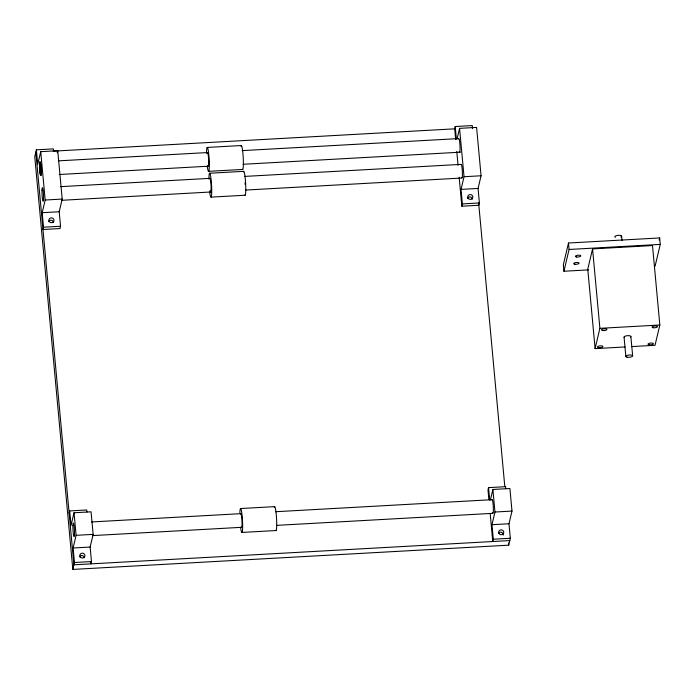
<?xml version="1.0" encoding="UTF-8"?>
<svg xmlns="http://www.w3.org/2000/svg" width="695" height="695" viewBox="0 0 695 695"><rect width="100%" height="100%" fill="white"/><g stroke="black" fill="none" stroke-linecap="round" stroke-linejoin="round"><path stroke-width="1.04" d="M53.602 150.945L53.411 148.878L36.383 149.825L34.75 156.731L72.819 569.422L508.697 545.175L510.33 538.269L508.992 523.752L511.989 511.077L509.904 488.516L492.877 489.462L490.383 500.018M40.718 151.658L45.184 200.021L42.187 212.696L43.524 227.204L42.977 229.506L60.005 228.559L60.552 226.257L59.214 211.749L62.202 199.074L57.746 150.711L40.718 151.658L37.721 164.333L36.383 149.825M57.242 152.822L57.746 150.711M69.153 513.231L69.691 510.921L86.719 509.974L86.91 512.05M90.741 561.716L90.932 563.871L91.479 561.56L90.142 547.052L93.139 534.377L91.054 511.807L74.026 512.754L71.029 525.429L69.691 510.921M72.819 569.422L74.452 562.507L73.114 547.999L76.111 535.324L74.026 512.754M472.548 128.688L472.261 125.578L455.234 126.525L454.695 128.827L455.685 139.573M457.075 138.922L459.569 128.358L476.596 127.411L481.062 175.774L478.064 188.449L479.402 202.957L478.855 205.26L461.828 206.207L459.152 177.19M461.828 206.207L462.375 203.904L461.037 189.396L464.034 176.721L459.569 128.358M505.76 488.75L505.569 486.682L488.55 487.629L488.003 489.932L488.898 499.601M490.184 513.57L492.764 541.518L493.302 539.216L491.964 524.699L494.962 512.024L492.877 489.462M655.098 266.168L660.25 244.397L659.659 237.942L568.493 243.015L563.341 264.795L563.94 271.241L588.604 269.868M563.94 271.241L569.083 249.462L568.493 243.015M631.494 346.596L655.038 345.285L659.833 325.008L652.501 245.561L592.566 248.897L587.77 269.173L595.102 348.621L625.066 346.953M595.102 348.621L599.898 328.335L592.566 248.897M659.164 240.018L659.659 237.942M53.141 151.162L454.408 128.844M207.153 147.436L241.2 145.542M58.328 160.858L207.588 152.553M242.19 150.624L458.509 138.592M59.188 174.506L208.448 166.201M243.059 164.281L460.464 152.188M208.665 171.326L242.72 169.432M209.56 173.229L243.606 171.335M60.734 186.642L209.986 178.346M244.597 176.417L460.915 164.385M45.184 200.021L62.202 199.074M464.034 176.721L481.062 175.774M61.594 200.299L210.854 191.994M245.465 190.065L461.784 178.033M211.072 197.119L245.127 195.226M42.187 212.696L59.214 211.749M461.037 189.396L478.064 188.449M43.524 227.204L60.552 226.257M462.375 203.904L479.402 202.957M569.083 249.462L660.25 244.397M599.898 328.335L659.833 325.008M240.487 508.54L274.542 506.646M91.662 521.954L240.922 513.657M275.533 511.728L491.851 499.696M76.111 535.324L93.139 534.377M494.962 512.024L511.989 511.077M92.531 535.602L241.791 527.305M276.402 525.377L492.712 513.344M242.008 532.431L276.054 530.537M73.114 547.999L90.142 547.052M491.964 524.699L508.992 523.752M74.452 562.507L91.479 561.56M493.302 539.216L510.33 538.269M509.782 540.571L73.905 564.818L35.836 152.127M621.617 236.135L622.016 240.435M630.86 336.406L632.641 355.753M624.075 337.214L625.856 356.561M478.655 203.114L504.805 486.552M508.497 543.021L508.697 545.175M455.234 126.525L456.38 138.957M488.55 487.629L489.697 500.061M456.771 151.397L458.066 165.367M461.037 164.75A6.854 0.712 86.8 0 1 462.357 171.535A6.854 0.712 86.8 0 1 461.662 177.381M458.657 138.957A6.854 0.712 86.8 0 1 459.977 145.742A6.854 0.712 86.8 0 1 459.282 151.588M467.422 198.197A2.571 2.415 13.3 0 1 472.296 199.144M48.572 221.497A2.571 2.415 13.3 0 1 53.446 222.443M498.715 532.987A2.571 2.415 13.3 0 1 503.206 535.081M491.964 500.053A6.854 0.712 86.8 0 1 493.294 506.846A6.854 0.712 86.8 0 1 492.599 512.693M79.508 556.808A2.571 2.415 13.3 0 1 84.382 557.755M274.256 507.307A12.006 1.242 86.8 0 1 276.488 517.619A12.006 1.242 86.8 0 1 275.724 530.381M239.871 512.728A12.006 1.242 86.8 0 1 241.669 512.059A12.006 1.242 86.8 0 1 242.546 529.712A12.006 1.242 86.8 0 1 240.592 527.297M240.652 514.039A6.854 0.712 86.8 0 1 241.93 519.93A6.854 0.712 86.8 0 1 241.486 527.218M243.328 171.995A12.006 1.242 86.8 0 1 245.561 182.307A12.006 1.242 86.8 0 1 244.796 195.069M208.908 179.128A12.006 1.242 86.8 0 1 210.576 175.818A12.006 1.242 86.8 0 1 211.645 193.94A12.006 1.242 86.8 0 1 209.664 191.994M209.716 178.728A6.854 0.712 86.8 0 1 211.08 186.399A6.854 0.712 86.8 0 1 210.142 190.395M245.048 182.724A6.854 0.712 86.8 0 1 245.135 184.505M240.922 146.202A12.006 1.242 86.8 0 1 243.154 156.514A12.006 1.242 86.8 0 1 242.39 169.276M206.502 153.334A12.006 1.242 86.8 0 1 208.17 150.024A12.006 1.242 86.8 0 1 209.238 168.147A12.006 1.242 86.8 0 1 207.258 166.201M207.31 152.935A6.854 0.712 86.8 0 1 208.639 159.72A6.854 0.712 86.8 0 1 207.944 165.575M624.284 337.483A3.432 1.129 -5.3 0 1 627.524 335.676A3.432 1.129 -5.3 0 1 630.6 337.006M615.353 237.334A3.432 1.129 -5.3 0 1 616.1 235.761A3.432 1.129 -5.3 0 1 620.705 235.501A3.432 1.129 -5.3 0 1 620.757 237.021M468.195 198.31A2.571 2.415 13.3 0 0 472.617 198.066A2.571 2.415 13.3 0 0 470.072 194.565A2.571 2.415 13.3 0 0 468.195 198.31M41.987 190.065A6.854 0.712 86.8 0 0 43.021 201.229A6.854 0.712 86.8 0 0 43.325 192.194A6.854 0.712 86.8 0 0 41.987 190.065M39.606 164.272A6.854 0.712 86.8 0 0 40.64 175.435A6.854 0.712 86.8 0 0 40.944 166.4A6.854 0.712 86.8 0 0 39.606 164.272A6.854 0.712 86.8 0 0 40.614 175.435A6.854 0.712 86.8 0 0 40.918 166.4A6.854 0.712 86.8 0 0 39.58 164.272M49.345 221.609A2.571 2.415 13.3 0 0 53.767 221.366A2.571 2.415 13.3 0 0 51.221 217.865A2.571 2.415 13.3 0 0 49.345 221.609M499.123 533.621A2.571 2.415 13.3 0 0 503.545 533.378A2.571 2.415 13.3 0 0 500.999 529.868A2.571 2.415 13.3 0 0 499.123 533.621M80.273 556.921A2.571 2.415 13.3 0 0 84.694 556.678A2.571 2.415 13.3 0 0 82.149 553.168A2.571 2.415 13.3 0 0 80.273 556.921M72.923 525.368A6.854 0.712 86.8 0 0 73.948 536.54A6.854 0.712 86.8 0 0 74.252 527.496A6.854 0.712 86.8 0 0 72.923 525.368M576.572 256.985A2.702 0.886 -5.3 0 0 580.777 255.977A2.702 0.886 -5.3 0 0 576.937 255.412A2.702 0.886 -5.3 0 0 576.572 256.985M574.852 264.248A2.702 0.886 -5.3 0 0 579.057 263.231A2.702 0.886 -5.3 0 0 575.225 262.675A2.702 0.886 -5.3 0 0 574.852 264.248M627.125 357.221A3.432 1.129 -5.3 0 0 632.632 356.048A3.432 1.129 -5.3 0 0 628.002 355.206A3.432 1.129 -5.3 0 0 627.125 357.221M653.222 327.727A2.745 0.904 -5.3 0 0 657.496 326.702A2.745 0.904 -5.3 0 0 653.595 326.129A2.745 0.904 -5.3 0 0 653.222 327.727M649.173 344.833A2.745 0.904 -5.3 0 0 653.448 343.808A2.745 0.904 -5.3 0 0 649.547 343.234A2.745 0.904 -5.3 0 0 649.173 344.833M602.661 330.533A2.745 0.904 -5.3 0 0 606.935 329.508A2.745 0.904 -5.3 0 0 603.034 328.943A2.745 0.904 -5.3 0 0 602.661 330.533M598.612 347.648A2.745 0.904 -5.3 0 0 602.886 346.623A2.745 0.904 -5.3 0 0 598.986 346.049A2.745 0.904 -5.3 0 0 598.612 347.648"/></g></svg>
